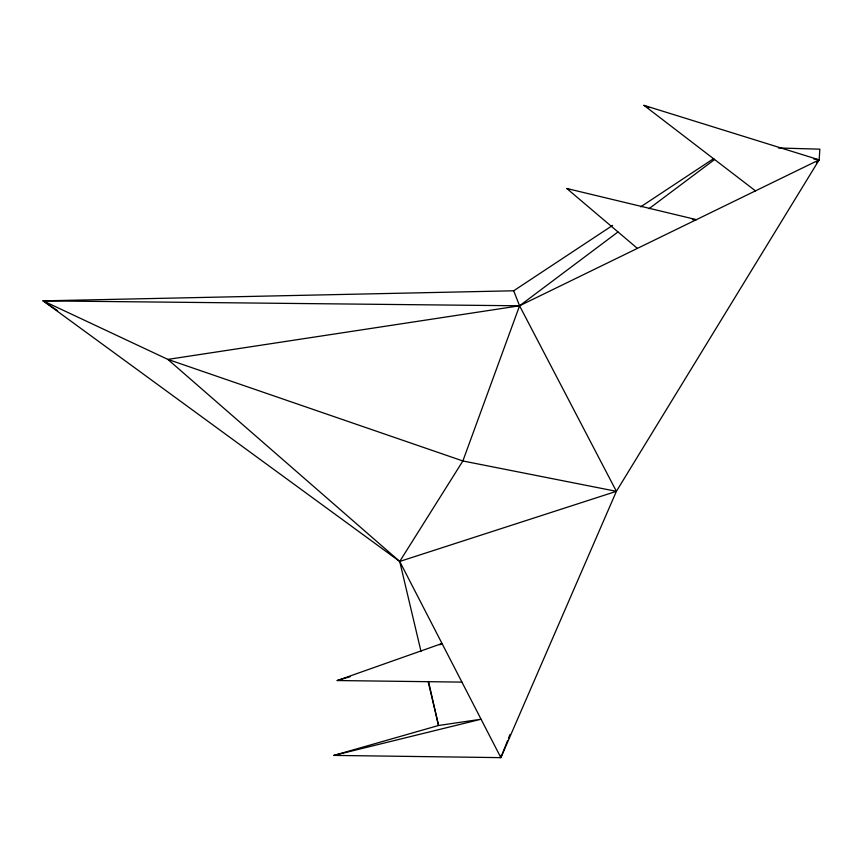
<?xml version="1.0" encoding="UTF-8"?>
<svg xmlns="http://www.w3.org/2000/svg" width="863" height="863" viewBox="0 0 863 863"><rect width="100%" height="100%" fill="white"/><g stroke="black" fill="none" stroke-linecap="round" stroke-linejoin="round"><path stroke-width="1.29" d="M333.884 755.405L481.069 719.235L438.533 725.492L333.884 755.405L500.864 757.638L501.36 755.049M617.951 231.996L519.569 305.793L462.87 460.971L399.72 561.446L421.036 651.554M612.601 225.405L513.679 290.788L43.15 300.863L167.853 359.396L399.72 561.446L500.864 757.638L507.606 740.551M508.566 738.113L510.011 734.456M500.864 757.638L616.387 491.327L819.16 159.849L819.85 149.17L778.469 147.983M816.409 162.794L819.16 159.849L643.992 105.362L755.481 190.874M649.019 208.695L714.553 159.536M640.702 206.829L713.766 158.533M439.796 644.844L442.029 643.507L337.196 680.54L461.932 682.115M513.679 290.788L519.569 305.793L616.387 491.327L462.87 460.971L167.853 359.396L519.569 305.793L819.16 159.849L813.863 159.051M616.387 491.327L399.72 561.446L43.15 300.863L519.569 305.793M337.196 680.54L350.044 676.743M692.385 219.558L696.409 219.644L566.797 188.501L637.401 248.393M45.761 301.543L43.15 300.863L57.605 310.723M566.797 188.501L569.278 189.569M643.992 105.362L648.868 107.659M428.102 681.403L438.533 725.492L428.706 682.245"/></g></svg>
